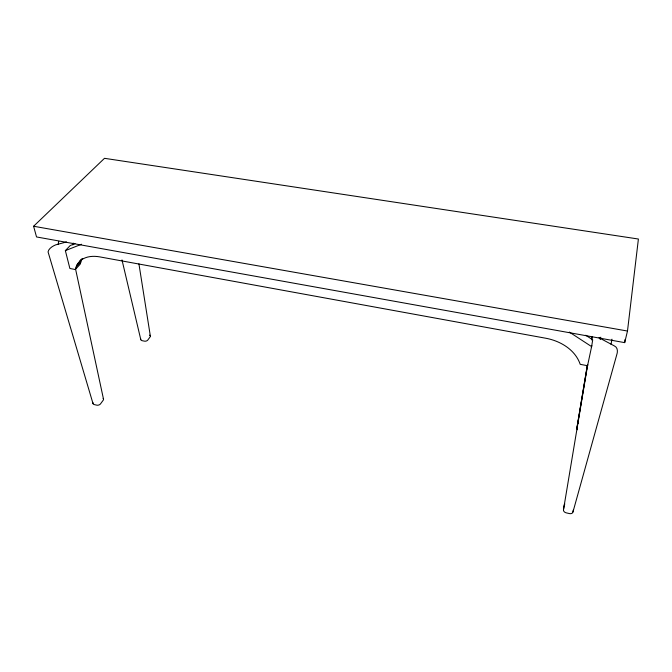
<?xml version="1.0" encoding="UTF-8"?>
<svg xmlns="http://www.w3.org/2000/svg" width="672" height="672" viewBox="0 0 672 672"><rect width="100%" height="100%" fill="white"/><g stroke="black" fill="none" stroke-linecap="round" stroke-linejoin="round"><path stroke-width="1.01" d="M627.488 331.036L638.4 239.022L104.496 158.315L33.6 226.254L36.532 236.947L624.683 342.628L627.488 331.036L33.6 226.254M624.683 342.628L625.061 339.511M564.858 504.025A3.234 2.352 16.9 0 0 564.245 505.092L563.48 509.771A3.251 2.369 17.2 0 0 566.261 512.854L569.428 513.576A3.259 2.377 17.4 0 0 572.972 511.938L573.266 510.065M591.595 346.702L592.712 339.805L585.724 335.236M577.5 429.744A2.965 1.982 13.6 0 1 576.878 428.182L587.294 365.644M591.587 339.931L592.099 336.848M576.878 428.182L587.353 365.35M591.654 339.595L592.166 336.504M563.48 509.771L587.714 364.661L587.53 365.812L591.612 346.601L569.318 332.069M611.016 344.316L611.974 339.2M600.407 339.234L600.793 337.201M600.004 339.074L600.314 337.462M72.904 244.944L73.256 243.104M591.352 347.558L591.797 345.458M58.75 241.332L58.086 244.574M75.004 243.625L70.258 245.507L65.36 250.614L69.88 268.489L75.314 269.514L76.868 265.104L80.942 259.955M76.868 265.104L81.64 259.93L80.077 264.331L75.314 269.514M572.972 511.938L616.728 354.824C617.879 351.649 617.862 347.382 614.267 345.862L598.987 337.722M75.944 267.221L80.707 262.046M78.086 263.164L82.177 258.728M79.582 261.433L82.706 258.46M81.346 259.93C86.57 256.208 93.391 255.772 99.54 256.847L545.941 338.268C560.423 340.964 575.291 349.751 580.213 364.333L587.546 365.711M65.36 250.614L81.53 244.247M66.511 241.945L55.6 244.894C52.609 246.137 48.636 248.59 48.056 251.882L93.038 403.679M121.993 259.93L140.767 339.503M75.634 269.396L103.53 399.277M138.919 263.836L150.352 336.126M149.52 335.135A2.545 1.562 -10.6 0 1 150.083 336.958L147.798 340.049A2.554 1.571 -10.7 0 1 144.388 341.141L142.136 340.679A2.554 1.571 -10.8 0 1 140.826 339.083M103.144 398.429A2.797 1.806 -14.6 0 1 103.186 400.252L100.506 403.88A2.814 1.814 -14.8 0 1 96.743 405.149L94.34 404.603A2.814 1.814 -14.9 0 1 93.03 402.721M577.517 424.284A2.948 1.966 13.5 0 1 578.063 423.385"/></g></svg>
